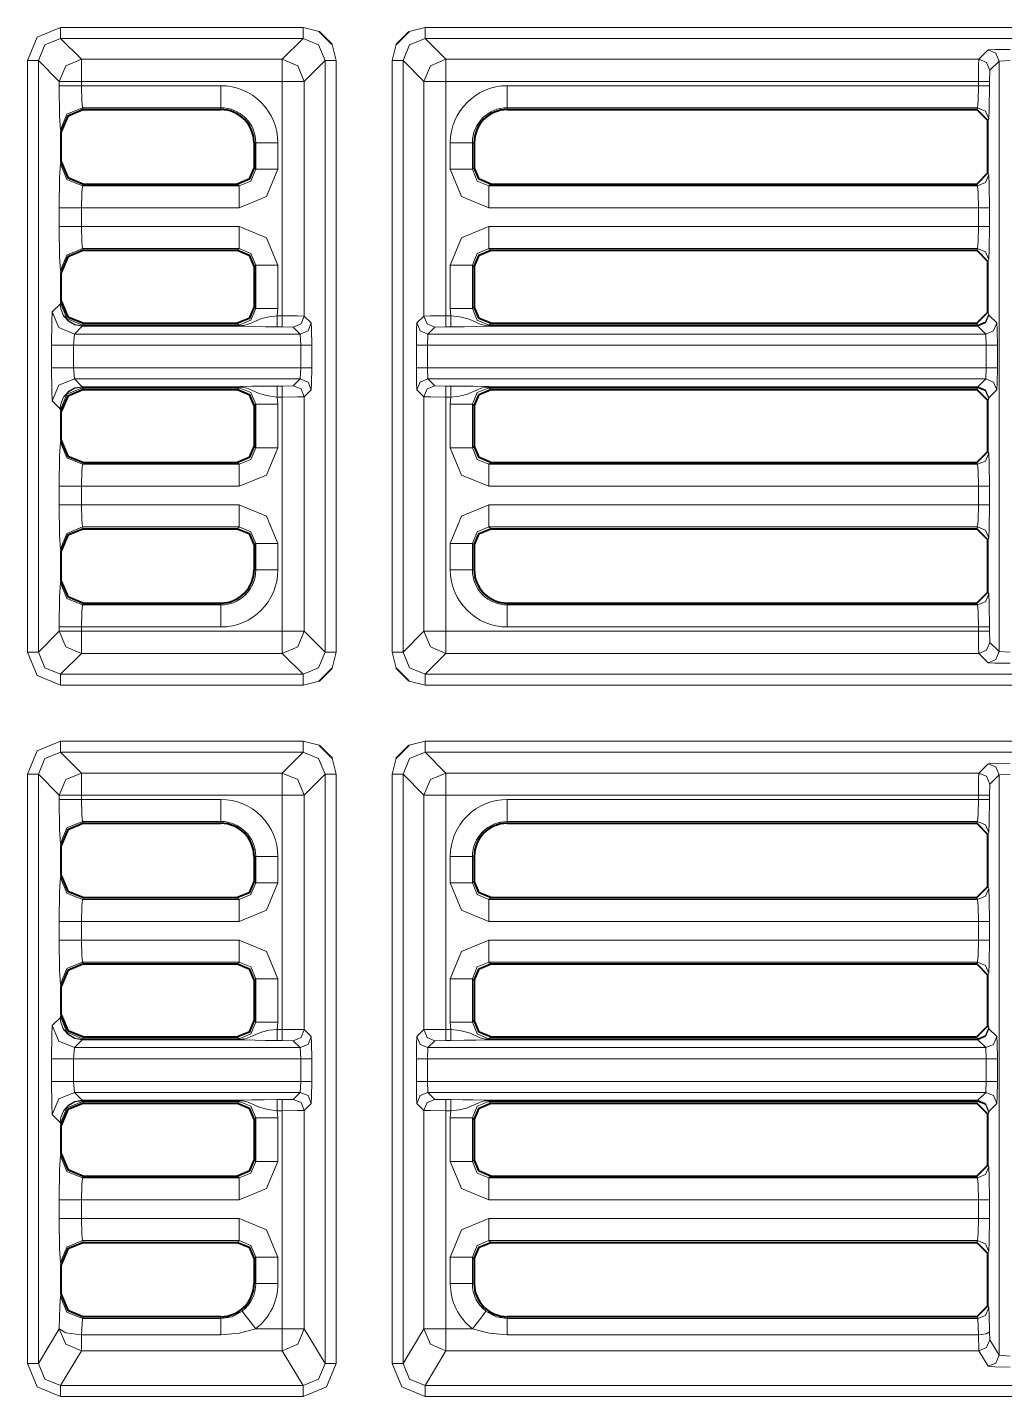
# Model space of a CAD drawing. Header units: millimetres. Extents: x 0 to 2941, y -405 to 1422.
# Drawn here: x 269.3 to 313.6, y 851.2 to 913.2 of the extents above; entities that cross this region are included whole.
import ezdxf

# ---------------------------------------------------------------- set-up
doc = ezdxf.new("R2010")
doc.units = ezdxf.units.MM
doc.layers.add('FINE', color=9, linetype='Continuous')
doc.layers.add('OUTLINE', color=7, linetype='Continuous')

msp = doc.modelspace()

# ---------------------------------------------------------------- linework, layer by layer
at = {"layer": 'FINE', "lineweight": 9}
for p, q in [((281.804, 913.177), (270.829, 913.177)), ((282.531, 912.989), (281.804, 913.177)), ((270.829, 912.677), (281.804, 912.677)), ((270.829, 912.677), (271.773, 911.734)), ((281.804, 912.677), (280.86, 911.734)), ((286.018, 912.405), (285.83, 911.678)), ((288.273, 911.734), (287.329, 912.677)), ((312.804, 912.154), (312.384, 911.734)), ((269.829, 911.678), (269.829, 884.903)), ((280.86, 911.734), (271.773, 911.734)), ((281.86, 910.734), (282.804, 911.678)), ((282.804, 911.678), (282.804, 884.903)), ((285.83, 911.678), (285.83, 884.903)), ((286.33, 884.903), (286.33, 911.678)), ((286.33, 911.678), (287.273, 910.734)), ((312.884, 911.234), (313.304, 911.654)), ((313.304, 911.654), (313.804, 911.679)), ((313.304, 911.654), (313.304, 884.927)), ((312.871, 910.734), (312.884, 911.234)), ((271.773, 910.734), (271.773, 910.538)), ((271.773, 910.734), (280.86, 910.734)), ((278.085, 910.538), (271.773, 910.538)), ((280.86, 910.734), (280.86, 900.128)), ((287.273, 910.734), (287.273, 900.115)), ((288.273, 910.734), (312.371, 910.734)), ((312.371, 910.538), (291.049, 910.538)), ((312.371, 910.734), (312.371, 910.538)), ((312.871, 910.538), (312.871, 910.734)), ((271.822, 909.54), (271.863, 909.458)), ((291.049, 909.458), (291.049, 909.54)), ((270.864, 908.458), (270.823, 908.541)), ((279.585, 907.959), (279.666, 907.959)), ((279.666, 907.959), (279.666, 906.755)), ((280.665, 906.755), (280.665, 907.959)), ((288.469, 907.959), (288.469, 906.755)), ((289.467, 907.959), (289.549, 907.959)), ((289.467, 906.755), (289.467, 907.959)), ((270.823, 907.005), (270.864, 907.087)), ((279.666, 906.755), (279.585, 906.836)), ((289.549, 906.836), (289.467, 906.755)), ((312.834, 906.505), (312.793, 906.588)), ((271.863, 906.088), (271.822, 906.006)), ((278.917, 906.006), (271.822, 906.006)), ((278.836, 906.088), (278.917, 906.006)), ((290.216, 906.006), (290.298, 906.088)), ((270.773, 904.167), (270.773, 905.007)), ((271.773, 905.007), (271.773, 904.167)), ((312.871, 904.167), (312.871, 905.007)), ((278.917, 904.167), (271.773, 904.167)), ((312.371, 904.167), (290.216, 904.167)), ((271.822, 903.169), (271.863, 903.088)), ((290.216, 903.169), (312.334, 903.169)), ((290.298, 903.088), (290.216, 903.169)), ((312.334, 903.169), (312.293, 903.088)), ((279.585, 902.339), (279.666, 902.42)), ((279.666, 902.42), (279.666, 900.455)), ((280.665, 900.455), (280.665, 902.42)), ((312.793, 902.588), (312.834, 902.669)), ((270.864, 902.087), (270.823, 902.17)), ((270.458, 900.3), (270.814, 900.656)), ((270.814, 900.656), (270.823, 900.705)), ((270.823, 900.705), (270.864, 900.787)), ((279.666, 900.455), (279.585, 900.536)), ((280.634, 900.128), (280.665, 900.455)), ((288.469, 900.455), (288.499, 900.128)), ((289.549, 900.536), (289.467, 900.455)), ((271.863, 899.787), (271.822, 899.706)), ((280.86, 900.128), (280.634, 900.128)), ((287.273, 900.115), (286.958, 899.8)), ((312.293, 899.787), (312.334, 899.706)), ((312.834, 900.205), (312.793, 900.288)), ((312.842, 900.157), (312.834, 900.205)), ((313.199, 899.8), (312.842, 900.157)), ((271.457, 899.3), (271.419, 898.8)), ((271.815, 899.657), (271.457, 899.3)), ((281.675, 899.3), (271.457, 899.3)), ((271.815, 899.657), (271.809, 899.657)), ((271.822, 899.706), (271.812, 899.674)), ((271.812, 899.674), (271.815, 899.674)), ((278.917, 899.674), (271.815, 899.674)), ((271.815, 899.657), (278.917, 899.657)), ((280.634, 899.628), (280.86, 899.628)), ((280.86, 899.628), (281.36, 899.615)), ((281.36, 899.615), (281.675, 899.3)), ((281.675, 899.3), (281.701, 898.8)), ((287.432, 898.8), (287.458, 899.3)), ((287.458, 899.3), (287.773, 899.615)), ((312.699, 899.3), (287.458, 899.3)), ((287.773, 899.615), (288.273, 899.628)), ((288.273, 899.628), (288.499, 899.628)), ((312.342, 899.674), (290.216, 899.674)), ((290.216, 899.657), (312.342, 899.657)), ((312.334, 899.706), (312.342, 899.674)), ((312.342, 899.657), (312.699, 899.3)), ((312.699, 899.3), (312.725, 898.8)), ((270.42, 897.774), (270.42, 898.8)), ((271.419, 898.8), (281.701, 898.8)), ((271.419, 898.8), (271.419, 897.774)), ((281.701, 898.8), (281.701, 897.774)), ((282.201, 897.774), (282.201, 898.8)), ((286.933, 898.8), (286.933, 897.774)), ((287.432, 898.8), (312.725, 898.8)), ((287.432, 897.774), (287.432, 898.8)), ((312.725, 898.8), (312.725, 897.774)), ((313.225, 897.774), (313.225, 898.8)), ((281.701, 897.774), (271.419, 897.774)), ((271.419, 897.774), (271.457, 897.275)), ((271.457, 897.275), (281.675, 897.275)), ((271.457, 897.275), (271.815, 896.917)), ((281.675, 897.275), (281.36, 896.959)), ((281.701, 897.774), (281.675, 897.275)), ((312.725, 897.774), (287.432, 897.774)), ((287.458, 897.275), (287.432, 897.774)), ((287.458, 897.275), (312.699, 897.275)), ((287.773, 896.959), (287.458, 897.275)), ((312.699, 897.275), (312.342, 896.917)), ((312.725, 897.774), (312.699, 897.275)), ((271.809, 896.917), (271.815, 896.917)), ((271.812, 896.901), (271.822, 896.869)), ((271.815, 896.901), (271.812, 896.901)), ((278.917, 896.917), (271.815, 896.917)), ((271.822, 896.869), (271.863, 896.787)), ((271.822, 896.869), (278.917, 896.869)), ((278.917, 896.869), (278.836, 896.787)), ((281.36, 896.959), (280.86, 896.946)), ((281.86, 896.459), (282.175, 896.775)), ((286.958, 896.775), (287.273, 896.459)), ((288.273, 896.946), (287.773, 896.959)), ((288.499, 896.946), (288.273, 896.946)), ((312.342, 896.917), (290.216, 896.917)), ((290.216, 896.901), (312.342, 896.901)), ((290.216, 896.869), (312.334, 896.869)), ((290.298, 896.787), (290.216, 896.869)), ((312.334, 896.869), (312.293, 896.787)), ((312.342, 896.901), (312.334, 896.869)), ((312.842, 896.417), (313.199, 896.775)), ((270.814, 895.919), (270.458, 896.275)), ((279.585, 896.039), (279.666, 896.12)), ((279.666, 896.12), (279.666, 894.155)), ((280.665, 896.12), (280.634, 896.447)), ((287.273, 896.459), (287.273, 885.847)), ((288.273, 896.447), (288.499, 896.447)), ((288.273, 885.847), (288.273, 896.447)), ((288.499, 896.447), (288.469, 896.12)), ((288.469, 896.12), (288.469, 894.155)), ((289.467, 896.12), (289.549, 896.039)), ((289.467, 894.155), (289.467, 896.12)), ((312.793, 896.288), (312.834, 896.369)), ((312.834, 896.369), (312.842, 896.417)), ((270.823, 895.87), (270.814, 895.919)), ((270.864, 895.787), (270.823, 895.87)), ((270.823, 894.405), (270.864, 894.487)), ((279.666, 894.155), (279.585, 894.236)), ((289.549, 894.236), (289.467, 894.155)), ((312.834, 893.905), (312.793, 893.987)), ((271.863, 893.487), (271.822, 893.406)), ((312.293, 893.487), (312.334, 893.406)), ((270.773, 891.567), (270.773, 892.408)), ((271.773, 892.408), (271.773, 891.567)), ((271.773, 892.408), (278.917, 892.408)), ((290.216, 892.408), (312.371, 892.408)), ((312.371, 892.408), (312.371, 891.567)), ((312.871, 891.567), (312.871, 892.408)), ((278.917, 891.567), (271.773, 891.567)), ((312.371, 891.567), (290.216, 891.567)), ((271.822, 890.569), (278.917, 890.569)), ((271.822, 890.569), (271.863, 890.487)), ((278.917, 890.569), (278.836, 890.487)), ((290.216, 890.569), (312.334, 890.569)), ((290.298, 890.487), (290.216, 890.569)), ((312.334, 890.569), (312.293, 890.487)), ((279.585, 889.738), (279.666, 889.82)), ((279.666, 889.82), (279.666, 888.622)), ((280.665, 888.622), (280.665, 889.82)), ((288.469, 889.82), (288.469, 888.622)), ((289.467, 889.82), (289.549, 889.738)), ((289.467, 888.622), (289.467, 889.82)), ((312.793, 889.988), (312.834, 890.069)), ((270.864, 889.487), (270.823, 889.57)), ((279.666, 888.622), (279.585, 888.622)), ((289.549, 888.622), (289.467, 888.622)), ((270.823, 888.04), (270.864, 888.123)), ((312.834, 887.54), (312.793, 887.622)), ((271.863, 887.122), (271.822, 887.041)), ((278.085, 887.041), (271.822, 887.041)), ((278.085, 887.122), (278.085, 887.041)), ((291.049, 887.041), (291.049, 887.122)), ((312.334, 887.041), (291.049, 887.041)), ((312.293, 887.122), (312.334, 887.041)), ((269.829, 884.903), (270.773, 885.847)), ((270.773, 885.847), (270.773, 886.042)), ((271.773, 886.042), (278.085, 886.042)), ((271.773, 886.042), (271.773, 885.847)), ((280.86, 885.847), (271.773, 885.847)), ((282.804, 884.903), (281.86, 885.847)), ((287.273, 885.847), (286.33, 884.903)), ((312.371, 885.847), (288.273, 885.847)), ((312.871, 885.847), (312.871, 886.042)), ((312.884, 885.347), (312.871, 885.847)), ((271.773, 884.847), (270.829, 883.903)), ((271.773, 884.847), (280.86, 884.847)), ((280.86, 884.847), (281.804, 883.903)), ((283.115, 884.176), (283.303, 884.903)), ((285.83, 884.903), (286.018, 884.176)), ((287.329, 883.903), (288.273, 884.847)), ((288.273, 884.847), (312.384, 884.847)), ((312.384, 884.847), (312.804, 884.427)), ((313.304, 884.927), (312.884, 885.347)), ((313.804, 884.902), (313.304, 884.927)), ((281.804, 883.903), (270.829, 883.903)), ((342.054, 883.903), (287.329, 883.903)), ((270.829, 883.404), (281.804, 883.404)), ((281.804, 883.404), (282.531, 883.592)), ((286.602, 883.592), (287.329, 883.404)), ((287.329, 883.404), (341.909, 883.404)), ((281.804, 880.877), (270.829, 880.877)), ((282.531, 880.689), (281.804, 880.877)), ((287.329, 880.877), (286.602, 880.689)), ((341.909, 880.877), (287.329, 880.877)), ((270.829, 880.377), (271.773, 879.434)), ((270.829, 880.377), (281.804, 880.377)), ((281.804, 880.377), (280.86, 879.434)), ((283.303, 879.378), (283.115, 880.105)), ((286.018, 880.105), (285.83, 879.378)), ((287.329, 880.377), (342.054, 880.377)), ((288.273, 879.434), (287.329, 880.377)), ((270.773, 878.434), (269.829, 879.378)), ((269.829, 879.378), (269.829, 852.713)), ((280.86, 879.434), (271.773, 879.434)), ((282.804, 879.378), (282.804, 852.713)), ((283.303, 852.713), (283.303, 879.378)), ((285.83, 879.378), (285.83, 852.713)), ((286.33, 879.378), (287.273, 878.434)), ((312.804, 879.854), (312.384, 879.434)), ((312.884, 878.934), (313.304, 879.354)), ((313.304, 879.354), (313.804, 879.379)), ((313.304, 879.354), (313.304, 853.086)), ((270.773, 878.238), (270.773, 878.434)), ((271.773, 878.434), (280.86, 878.434)), ((271.773, 878.434), (271.773, 878.238)), ((278.085, 878.238), (271.773, 878.238)), ((280.86, 878.434), (280.86, 867.833)), ((287.273, 878.434), (287.273, 867.821)), ((271.822, 877.24), (278.085, 877.24)), ((271.822, 877.24), (271.863, 877.159)), ((278.085, 877.24), (278.085, 877.159)), ((291.049, 877.24), (312.334, 877.24)), ((291.049, 877.159), (291.049, 877.24)), ((312.334, 877.24), (312.293, 877.159)), ((270.864, 876.158), (270.823, 876.241)), ((312.793, 876.658), (312.834, 876.74)), ((279.585, 875.659), (279.666, 875.659)), ((279.666, 875.659), (279.666, 874.46)), ((280.665, 874.46), (280.665, 875.659)), ((289.467, 875.659), (289.549, 875.659)), ((289.467, 874.46), (289.467, 875.659)), ((270.823, 874.71), (270.864, 874.793)), ((279.666, 874.46), (279.585, 874.542)), ((289.549, 874.542), (289.467, 874.46)), ((271.863, 873.793), (271.822, 873.711)), ((278.917, 873.711), (271.822, 873.711)), ((278.836, 873.793), (278.917, 873.711)), ((290.216, 873.711), (290.298, 873.793)), ((312.334, 873.711), (290.216, 873.711)), ((312.293, 873.793), (312.334, 873.711)), ((312.834, 874.211), (312.793, 874.293)), ((270.773, 871.873), (270.773, 872.713)), ((271.773, 872.713), (271.773, 871.873)), ((271.773, 872.713), (278.917, 872.713)), ((290.216, 872.713), (312.371, 872.713)), ((312.371, 872.713), (312.371, 871.873)), ((312.871, 871.873), (312.871, 872.713)), ((278.917, 871.873), (271.773, 871.873)), ((271.822, 870.874), (278.917, 870.874)), ((271.822, 870.874), (271.863, 870.793)), ((278.917, 870.874), (278.836, 870.793)), ((290.216, 870.874), (312.334, 870.874)), ((290.298, 870.793), (290.216, 870.874)), ((312.334, 870.874), (312.293, 870.793)), ((279.585, 870.044), (279.666, 870.125)), ((279.666, 870.125), (279.666, 868.16)), ((280.665, 868.16), (280.665, 870.125)), ((312.793, 870.293), (312.834, 870.375)), ((270.864, 869.793), (270.823, 869.875)), ((270.823, 868.41), (270.864, 868.493)), ((279.666, 868.16), (279.585, 868.242)), ((280.634, 867.833), (280.665, 868.16)), ((289.549, 868.242), (289.467, 868.16)), ((280.86, 867.833), (280.634, 867.833)), ((282.175, 867.505), (281.86, 867.821)), ((287.273, 867.821), (286.958, 867.505)), ((288.499, 867.833), (288.273, 867.833)), ((312.834, 867.911), (312.793, 867.993)), ((312.842, 867.862), (312.834, 867.911)), ((313.199, 867.505), (312.842, 867.862)), ((271.457, 867.005), (271.419, 866.506)), ((271.815, 867.363), (271.457, 867.005)), ((281.675, 867.005), (271.457, 867.005)), ((271.815, 867.363), (271.809, 867.363)), ((271.822, 867.411), (271.812, 867.379)), ((271.812, 867.379), (271.815, 867.379)), ((278.917, 867.379), (271.815, 867.379)), ((271.815, 867.363), (278.917, 867.363)), ((271.863, 867.493), (271.822, 867.411)), ((278.917, 867.411), (271.822, 867.411)), ((278.836, 867.493), (278.917, 867.411)), ((280.634, 867.333), (280.86, 867.333)), ((280.86, 867.333), (281.36, 867.321)), ((281.36, 867.321), (281.675, 867.005)), ((281.675, 867.005), (281.701, 866.506)), ((287.432, 866.506), (287.458, 867.005)), ((287.458, 867.005), (287.773, 867.321)), ((312.699, 867.005), (287.458, 867.005)), ((287.773, 867.321), (288.273, 867.333)), ((288.273, 867.333), (288.499, 867.333)), ((312.342, 867.379), (290.216, 867.379)), ((290.216, 867.363), (312.342, 867.363)), ((312.293, 867.493), (312.334, 867.411)), ((312.334, 867.411), (312.342, 867.379)), ((312.342, 867.363), (312.699, 867.005)), ((312.699, 867.005), (312.725, 866.506)), ((270.42, 865.48), (270.42, 866.506)), ((271.419, 866.506), (281.701, 866.506)), ((271.419, 866.506), (271.419, 865.48)), ((281.701, 866.506), (281.701, 865.48)), ((282.201, 865.48), (282.201, 866.506)), ((286.933, 866.506), (286.933, 865.48)), ((287.432, 866.506), (312.725, 866.506)), ((312.725, 866.506), (312.725, 865.48)), ((313.225, 865.48), (313.225, 866.506)), ((281.701, 865.48), (271.419, 865.48)), ((271.419, 865.48), (271.457, 864.98)), ((281.701, 865.48), (281.675, 864.98)), ((287.458, 864.98), (287.432, 865.48)), ((312.725, 865.48), (312.699, 864.98)), ((271.457, 864.98), (281.675, 864.98)), ((271.457, 864.98), (271.815, 864.623)), ((271.812, 864.606), (271.822, 864.574)), ((271.815, 864.606), (271.812, 864.606)), ((278.917, 864.623), (271.815, 864.623)), ((271.815, 864.606), (278.917, 864.606)), ((271.822, 864.574), (271.863, 864.493)), ((271.822, 864.574), (278.917, 864.574)), ((278.917, 864.574), (278.836, 864.493)), ((280.86, 864.652), (280.634, 864.652)), ((281.36, 864.665), (280.86, 864.652)), ((281.675, 864.98), (281.36, 864.665)), ((281.86, 864.165), (282.175, 864.48)), ((286.958, 864.48), (287.273, 864.165)), ((287.458, 864.98), (312.699, 864.98)), ((287.773, 864.665), (287.458, 864.98)), ((288.273, 864.652), (287.773, 864.665)), ((288.499, 864.652), (288.273, 864.652)), ((312.342, 864.623), (290.216, 864.623)), ((290.216, 864.606), (312.342, 864.606)), ((290.298, 864.493), (290.216, 864.574)), ((290.216, 864.574), (312.334, 864.574)), ((312.334, 864.574), (312.293, 864.493)), ((312.342, 864.606), (312.334, 864.574)), ((312.699, 864.98), (312.342, 864.623)), ((270.814, 863.624), (270.458, 863.98)), ((279.585, 863.744), (279.666, 863.825)), ((280.634, 864.152), (280.86, 864.152)), ((280.665, 863.825), (280.634, 864.152)), ((280.665, 861.86), (280.665, 863.825)), ((280.86, 864.152), (280.86, 854.286)), ((281.86, 854.286), (281.86, 864.165)), ((287.273, 864.165), (287.273, 854.286)), ((288.273, 864.152), (288.499, 864.152)), ((288.273, 854.286), (288.273, 864.152)), ((288.499, 864.152), (288.469, 863.825)), ((312.793, 863.993), (312.834, 864.075)), ((270.823, 863.576), (270.814, 863.624)), ((270.864, 863.493), (270.823, 863.576)), ((270.823, 862.11), (270.864, 862.193)), ((312.834, 861.611), (312.793, 861.693)), ((271.863, 861.193), (271.822, 861.111)), ((278.917, 861.111), (271.822, 861.111)), ((278.836, 861.193), (278.917, 861.111)), ((312.293, 861.193), (312.334, 861.111)), ((270.773, 859.273), (270.773, 860.113)), ((271.773, 860.113), (271.773, 859.273)), ((271.773, 860.113), (278.917, 860.113)), ((290.216, 860.113), (312.371, 860.113)), ((278.917, 859.273), (271.773, 859.273)), ((271.822, 858.274), (271.863, 858.193)), ((290.216, 858.274), (312.334, 858.274)), ((290.298, 858.193), (290.216, 858.274)), ((312.334, 858.274), (312.293, 858.193)), ((312.793, 857.693), (312.834, 857.775)), ((270.864, 857.193), (270.823, 857.275)), ((279.585, 857.444), (279.666, 857.525)), ((279.666, 857.525), (279.666, 856.328)), ((280.665, 856.328), (280.665, 857.525)), ((289.467, 857.525), (289.549, 857.444)), ((289.467, 856.328), (289.467, 857.525)), ((270.821, 855.741), (270.864, 855.828)), ((279.666, 856.328), (279.585, 856.328)), ((289.549, 856.328), (289.467, 856.328)), ((312.836, 855.242), (312.793, 855.328)), ((271.82, 854.742), (271.773, 854.015)), ((271.863, 854.828), (271.82, 854.742)), ((278.085, 854.742), (271.82, 854.742)), ((278.085, 854.828), (278.085, 854.742)), ((291.049, 854.742), (291.049, 854.828)), ((312.336, 854.742), (291.049, 854.742)), ((312.293, 854.828), (312.336, 854.742)), ((312.336, 854.742), (312.372, 854.015)), ((269.829, 852.713), (270.773, 854.286)), ((271.773, 854.015), (278.085, 854.015)), ((280.86, 854.286), (279.662, 854.286)), ((282.804, 852.713), (281.86, 854.286)), ((289.471, 854.286), (288.273, 854.286)), ((291.049, 854.015), (312.372, 854.015)), ((312.372, 854.015), (312.384, 853.287)), ((312.884, 853.787), (312.872, 854.151)), ((271.773, 853.287), (270.828, 851.713)), ((271.773, 853.287), (280.86, 853.287)), ((280.86, 853.287), (281.805, 851.713)), ((288.273, 853.287), (312.384, 853.287)), ((312.384, 853.287), (312.804, 852.587)), ((313.304, 853.086), (312.884, 853.787)), ((313.804, 853.044), (313.304, 853.086)), ((281.805, 851.713), (270.828, 851.713)), ((287.328, 851.213), (342.055, 851.213))]:
    msp.add_line(p, q, dxfattribs=at)
for points in [[(269.329, 911.678), (269.769, 912.738), (270.829, 913.177)], [(270.829, 913.177), (270.829, 912.828), (270.829, 912.677)], [(281.804, 912.677), (281.804, 912.828), (281.804, 913.177)], [(341.909, 913.177), (287.329, 913.177), (286.602, 912.989)], [(287.329, 912.677), (287.329, 912.828), (287.329, 913.177)], [(269.829, 911.678), (270.122, 912.385), (270.829, 912.677)], [(281.804, 912.677), (282.511, 912.385), (282.804, 911.678)], [(283.303, 884.903), (283.303, 911.678), (283.115, 912.405)], [(286.33, 911.678), (286.622, 912.385), (287.329, 912.677)], [(287.329, 912.677), (342.054, 912.677), (341.11, 911.734)], [(313.804, 912.179), (313.106, 912.172), (312.804, 912.154)], [(312.804, 912.154), (313.157, 912.007), (313.304, 911.654)], [(269.829, 911.678), (269.678, 911.678), (269.329, 911.678)], [(270.829, 883.404), (269.769, 883.843), (269.329, 884.903), (269.329, 911.678)], [(270.773, 910.538), (270.773, 910.734), (269.829, 911.678)], [(270.773, 910.734), (271.066, 911.441), (271.773, 911.734)], [(271.773, 911.734), (271.773, 911.432), (271.773, 910.734)], [(281.86, 910.734), (281.567, 911.441), (280.86, 911.734)], [(280.86, 911.734), (280.86, 911.432), (280.86, 910.734)], [(282.804, 911.678), (282.954, 911.678), (283.303, 911.678)], [(285.83, 911.678), (286.179, 911.678), (286.33, 911.678)], [(288.273, 911.734), (287.566, 911.441), (287.273, 910.734)], [(312.384, 911.734), (288.273, 911.734), (288.273, 911.432), (288.273, 910.734)], [(312.384, 911.734), (312.375, 911.432), (312.371, 910.734)], [(312.384, 911.734), (312.737, 911.587), (312.884, 911.234)], [(270.773, 910.734), (271.075, 910.734), (271.773, 910.734)], [(270.773, 910.538), (271.075, 910.538), (271.773, 910.538)], [(270.823, 908.541), (270.787, 909.162), (270.773, 910.538)], [(271.773, 910.538), (271.787, 909.85), (271.822, 909.54)], [(278.085, 910.538), (278.085, 909.85), (278.085, 909.54)], [(280.86, 910.734), (281.558, 910.734), (281.86, 910.734)], [(282.175, 899.8), (281.86, 900.115), (281.86, 910.734)], [(287.273, 910.734), (287.575, 910.734), (288.273, 910.734)], [(288.499, 900.128), (288.273, 900.128), (288.273, 910.734)], [(291.049, 910.538), (291.049, 909.85), (291.049, 909.54)], [(312.371, 910.538), (312.36, 909.85), (312.334, 909.54)], [(312.371, 910.734), (312.72, 910.734), (312.871, 910.734)], [(312.371, 910.538), (312.72, 910.538), (312.871, 910.538)], [(312.793, 908.958), (312.834, 909.041), (312.86, 909.506), (312.871, 910.538)], [(270.823, 908.541), (271.116, 909.247), (271.822, 909.54)], [(271.822, 909.54), (278.085, 909.54), (278.085, 909.458)], [(291.049, 909.54), (312.334, 909.54), (312.293, 909.458)], [(312.334, 909.54), (312.687, 909.393), (312.834, 909.041)], [(279.666, 907.959), (279.976, 907.959), (280.665, 907.959)], [(288.469, 907.959), (289.157, 907.959), (289.467, 907.959)], [(270.773, 905.007), (270.787, 906.384), (270.823, 907.005)], [(270.823, 907.005), (271.116, 906.299), (271.822, 906.006)], [(271.773, 905.007), (278.917, 905.007), (280.153, 905.519), (280.665, 906.755)], [(279.666, 906.755), (279.448, 906.224), (278.917, 906.006)], [(279.666, 906.755), (279.976, 906.755), (280.665, 906.755)], [(288.469, 906.755), (289.157, 906.755), (289.467, 906.755)], [(288.469, 906.755), (288.98, 905.519), (290.216, 905.007)], [(290.216, 906.006), (289.685, 906.224), (289.467, 906.755)], [(271.822, 906.006), (271.787, 905.696), (271.773, 905.007)], [(278.917, 906.006), (278.917, 905.696), (278.917, 905.007)], [(312.293, 906.088), (312.334, 906.006), (290.216, 906.006)], [(290.216, 905.007), (290.216, 905.696), (290.216, 906.006)], [(312.334, 906.006), (312.687, 906.153), (312.834, 906.505)], [(312.334, 906.006), (312.36, 905.696), (312.371, 905.007)], [(312.871, 905.007), (312.86, 906.04), (312.834, 906.505)], [(270.773, 905.007), (271.075, 905.007), (271.773, 905.007)], [(290.216, 905.007), (312.371, 905.007), (312.371, 904.167)], [(312.371, 905.007), (312.72, 905.007), (312.871, 905.007)], [(270.773, 904.167), (271.075, 904.167), (271.773, 904.167)], [(270.823, 902.17), (270.787, 902.791), (270.773, 904.167)], [(271.773, 904.167), (271.787, 903.479), (271.822, 903.169)], [(278.917, 904.167), (278.917, 903.479), (278.917, 903.169)], [(280.665, 902.42), (280.153, 903.656), (278.917, 904.167)], [(290.216, 904.167), (288.98, 903.656), (288.469, 902.42), (288.469, 900.455)], [(290.216, 904.167), (290.216, 903.479), (290.216, 903.169)], [(312.371, 904.167), (312.36, 903.479), (312.334, 903.169)], [(312.371, 904.167), (312.72, 904.167), (312.871, 904.167)], [(312.834, 902.669), (312.86, 903.135), (312.871, 904.167)], [(270.823, 902.17), (271.116, 902.876), (271.822, 903.169)], [(271.822, 903.169), (278.917, 903.169), (278.836, 903.088)], [(278.917, 903.169), (279.448, 902.951), (279.666, 902.42)], [(289.467, 902.42), (289.685, 902.951), (290.216, 903.169)], [(312.334, 903.169), (312.687, 903.022), (312.834, 902.669)], [(280.665, 902.42), (279.976, 902.42), (279.666, 902.42)], [(289.467, 902.42), (289.157, 902.42), (288.469, 902.42)], [(289.467, 900.455), (289.467, 902.42), (289.549, 902.339)], [(270.814, 900.656), (270.814, 900.632), (270.838, 900.437), (270.966, 900.127), (271.188, 899.878), (271.48, 899.715), (271.809, 899.657)], [(270.814, 900.656), (270.814, 900.632), (270.839, 900.44), (270.967, 900.135), (271.19, 899.89), (271.482, 899.731), (271.812, 899.674)], [(270.823, 900.705), (271.116, 899.999), (271.822, 899.706)], [(279.666, 900.455), (279.448, 899.924), (278.917, 899.706)], [(280.665, 900.455), (279.976, 900.455), (279.666, 900.455)], [(289.467, 900.455), (289.157, 900.455), (288.469, 900.455)], [(290.216, 899.706), (289.685, 899.924), (289.467, 900.455)], [(270.42, 898.8), (270.431, 899.847), (270.458, 900.3)], [(270.458, 900.3), (270.751, 899.593), (271.457, 899.3)], [(278.836, 899.787), (278.917, 899.706), (271.822, 899.706)], [(280.634, 900.128), (280.27, 900.085), (279.927, 900.007), (279.409, 899.782), (279.272, 899.731), (279.166, 899.702), (279.02, 899.679), (278.95, 899.674), (278.917, 899.674)], [(280.634, 899.628), (280.634, 899.779), (280.634, 900.128)], [(280.86, 899.628), (280.86, 899.779), (280.86, 900.128)], [(281.86, 900.115), (281.558, 900.124), (280.86, 900.128)], [(281.36, 899.615), (281.713, 899.762), (281.86, 900.115)], [(281.675, 899.3), (282.029, 899.447), (282.175, 899.8)], [(282.201, 898.8), (282.193, 899.498), (282.175, 899.8)], [(286.958, 899.8), (286.94, 899.498), (286.933, 898.8)], [(286.958, 899.8), (287.105, 899.447), (287.458, 899.3)], [(288.273, 900.128), (287.575, 900.124), (287.273, 900.115)], [(287.273, 900.115), (287.42, 899.762), (287.773, 899.615)], [(288.273, 900.128), (288.273, 899.779), (288.273, 899.628)], [(288.499, 900.128), (288.499, 899.779), (288.499, 899.628)], [(290.216, 899.674), (290.146, 899.676), (290.059, 899.685), (289.82, 899.745), (289.32, 899.967), (288.906, 900.078), (288.499, 900.128)], [(312.334, 899.706), (290.216, 899.706), (290.298, 899.787)], [(312.834, 900.205), (312.687, 899.853), (312.334, 899.706)], [(312.842, 900.157), (312.695, 899.804), (312.342, 899.657)], [(312.842, 900.157), (312.694, 899.817), (312.342, 899.674)], [(313.199, 899.8), (313.053, 899.447), (312.699, 899.3)], [(313.225, 898.8), (313.217, 899.498), (313.199, 899.8)], [(271.809, 899.657), (271.81, 899.662), (271.812, 899.674)], [(271.815, 899.674), (271.815, 899.662), (271.815, 899.657)], [(278.917, 899.706), (278.917, 899.695), (278.917, 899.674)], [(278.917, 899.657), (278.917, 899.662), (278.917, 899.674)], [(278.917, 899.657), (278.93, 899.657), (278.957, 899.657), (279.016, 899.656), (279.065, 899.654), (279.139, 899.652), (279.633, 899.637), (280.104, 899.63), (280.634, 899.628)], [(288.499, 899.628), (289.091, 899.631), (289.639, 899.641), (290.047, 899.654), (290.155, 899.657), (290.189, 899.657), (290.216, 899.657)], [(290.216, 899.706), (290.216, 899.695), (290.216, 899.674)], [(290.216, 899.674), (290.216, 899.662), (290.216, 899.657)], [(312.342, 899.674), (312.342, 899.662), (312.342, 899.657)], [(270.42, 898.8), (270.721, 898.8), (271.419, 898.8)], [(281.701, 898.8), (282.05, 898.8), (282.201, 898.8)], [(286.933, 898.8), (287.083, 898.8), (287.432, 898.8)], [(313.225, 898.8), (313.074, 898.8), (312.725, 898.8)], [(270.42, 897.774), (270.721, 897.774), (271.419, 897.774)], [(270.458, 896.275), (270.431, 896.728), (270.42, 897.774)], [(270.458, 896.275), (270.751, 896.982), (271.457, 897.275)], [(282.175, 896.775), (282.029, 897.128), (281.675, 897.275)], [(281.701, 897.774), (282.05, 897.774), (282.201, 897.774)], [(282.175, 896.775), (282.193, 897.077), (282.201, 897.774)], [(286.933, 897.774), (287.083, 897.774), (287.432, 897.774)], [(286.933, 897.774), (286.94, 897.077), (286.958, 896.775)], [(286.958, 896.775), (287.105, 897.128), (287.458, 897.275)], [(313.199, 896.775), (313.053, 897.128), (312.699, 897.275)], [(313.225, 897.774), (313.074, 897.774), (312.725, 897.774)], [(313.199, 896.775), (313.217, 897.077), (313.225, 897.774)], [(270.814, 895.919), (270.814, 895.943), (270.838, 896.137), (270.966, 896.447), (271.188, 896.697), (271.48, 896.86), (271.809, 896.917)], [(270.814, 895.919), (270.814, 895.943), (270.839, 896.134), (270.967, 896.44), (271.19, 896.685), (271.482, 896.844), (271.812, 896.901)], [(270.823, 895.87), (271.116, 896.576), (271.822, 896.869)], [(271.812, 896.901), (271.81, 896.913), (271.809, 896.917)], [(271.815, 896.917), (271.815, 896.913), (271.815, 896.901)], [(271.815, 896.901), (278.917, 896.901), (278.917, 896.879), (278.917, 896.869)], [(280.86, 896.946), (280.634, 896.946), (280.042, 896.944), (279.494, 896.934), (279.086, 896.921), (278.978, 896.918), (278.944, 896.917), (278.917, 896.917)], [(278.917, 896.901), (278.917, 896.913), (278.917, 896.917)], [(278.917, 896.901), (278.988, 896.899), (279.074, 896.89), (279.314, 896.83), (279.813, 896.608), (280.227, 896.497), (280.634, 896.447)], [(278.917, 896.869), (279.448, 896.651), (279.666, 896.12)], [(280.634, 896.447), (280.634, 896.796), (280.634, 896.946)], [(280.86, 896.447), (280.86, 896.796), (280.86, 896.946)], [(281.86, 896.459), (281.713, 896.813), (281.36, 896.959)], [(287.273, 896.459), (287.42, 896.813), (287.773, 896.959)], [(288.273, 896.447), (288.273, 896.796), (288.273, 896.946)], [(288.499, 896.447), (288.499, 896.796), (288.499, 896.946)], [(290.216, 896.917), (290.204, 896.917), (290.176, 896.918), (290.117, 896.919), (290.068, 896.92), (289.994, 896.923), (289.5, 896.937), (289.029, 896.944), (288.499, 896.946)], [(288.499, 896.447), (288.863, 896.49), (289.206, 896.568), (289.724, 896.792), (289.861, 896.843), (289.968, 896.873), (290.113, 896.896), (290.183, 896.9), (290.216, 896.901)], [(289.467, 896.12), (289.685, 896.651), (290.216, 896.869)], [(290.216, 896.901), (290.216, 896.913), (290.216, 896.917)], [(290.216, 896.901), (290.216, 896.879), (290.216, 896.869)], [(312.834, 896.369), (312.687, 896.722), (312.334, 896.869)], [(312.842, 896.417), (312.695, 896.771), (312.342, 896.917)], [(312.342, 896.917), (312.342, 896.913), (312.342, 896.901)], [(312.842, 896.417), (312.694, 896.758), (312.342, 896.901)], [(278.917, 892.408), (280.153, 892.919), (280.665, 894.155), (280.665, 896.12)], [(280.665, 896.12), (279.976, 896.12), (279.666, 896.12)], [(280.634, 896.447), (280.86, 896.447), (280.86, 885.847)], [(280.86, 885.847), (281.558, 885.847), (281.86, 885.847), (281.86, 896.459)], [(280.86, 896.447), (281.558, 896.451), (281.86, 896.459)], [(287.273, 896.459), (287.575, 896.451), (288.273, 896.447)], [(289.467, 896.12), (289.157, 896.12), (288.469, 896.12)], [(270.773, 892.408), (270.787, 893.784), (270.823, 894.405)], [(270.823, 894.405), (271.116, 893.699), (271.822, 893.406)], [(279.666, 894.155), (279.448, 893.624), (278.917, 893.406)], [(280.665, 894.155), (279.976, 894.155), (279.666, 894.155)], [(289.467, 894.155), (289.157, 894.155), (288.469, 894.155)], [(288.469, 894.155), (288.98, 892.919), (290.216, 892.408)], [(290.216, 893.406), (289.685, 893.624), (289.467, 894.155)], [(312.834, 893.905), (312.687, 893.553), (312.334, 893.406)], [(312.871, 892.408), (312.86, 893.44), (312.834, 893.905)], [(271.822, 893.406), (271.787, 893.096), (271.773, 892.408)], [(278.836, 893.487), (278.917, 893.406), (271.822, 893.406)], [(278.917, 893.406), (278.917, 893.096), (278.917, 892.408)], [(312.334, 893.406), (290.216, 893.406), (290.298, 893.487)], [(290.216, 893.406), (290.216, 893.096), (290.216, 892.408)], [(312.334, 893.406), (312.36, 893.096), (312.371, 892.408)], [(270.773, 892.408), (271.075, 892.408), (271.773, 892.408)], [(312.871, 892.408), (312.72, 892.408), (312.371, 892.408)], [(270.773, 891.567), (271.075, 891.567), (271.773, 891.567)], [(270.823, 889.57), (270.787, 890.191), (270.773, 891.567)], [(271.773, 891.567), (271.787, 890.879), (271.822, 890.569)], [(278.917, 891.567), (278.917, 890.879), (278.917, 890.569)], [(280.665, 889.82), (280.153, 891.056), (278.917, 891.567)], [(290.216, 891.567), (288.98, 891.056), (288.469, 889.82)], [(290.216, 890.569), (290.216, 890.879), (290.216, 891.567)], [(312.371, 891.567), (312.36, 890.879), (312.334, 890.569)], [(312.871, 891.567), (312.72, 891.567), (312.371, 891.567)], [(312.834, 890.069), (312.86, 890.535), (312.871, 891.567)], [(270.823, 889.57), (271.116, 890.276), (271.822, 890.569)], [(278.917, 890.569), (279.448, 890.351), (279.666, 889.82)], [(289.467, 889.82), (289.685, 890.351), (290.216, 890.569)], [(312.834, 890.069), (312.687, 890.422), (312.334, 890.569)], [(280.665, 889.82), (279.976, 889.82), (279.666, 889.82)], [(289.467, 889.82), (289.157, 889.82), (288.469, 889.82)], [(280.665, 888.622), (279.976, 888.622), (279.666, 888.622)], [(288.469, 888.622), (289.157, 888.622), (289.467, 888.622)], [(270.773, 886.042), (270.787, 887.419), (270.823, 888.04)], [(271.822, 887.041), (271.116, 887.334), (270.823, 888.04)], [(312.334, 887.041), (312.687, 887.187), (312.834, 887.54)], [(312.871, 886.042), (312.86, 887.075), (312.834, 887.54)], [(271.822, 887.041), (271.787, 886.731), (271.773, 886.042)], [(278.085, 886.042), (278.085, 886.731), (278.085, 887.041)], [(291.049, 886.042), (291.049, 886.731), (291.049, 887.041)], [(312.334, 887.041), (312.36, 886.731), (312.371, 886.042)], [(271.773, 886.042), (271.075, 886.042), (270.773, 886.042)], [(271.773, 885.847), (271.075, 885.847), (270.773, 885.847)], [(271.773, 884.847), (271.066, 885.14), (270.773, 885.847)], [(271.773, 885.847), (271.773, 885.149), (271.773, 884.847)], [(280.86, 884.847), (281.567, 885.14), (281.86, 885.847)], [(280.86, 885.847), (280.86, 885.149), (280.86, 884.847)], [(287.273, 885.847), (287.566, 885.14), (288.273, 884.847)], [(287.273, 885.847), (287.575, 885.847), (288.273, 885.847)], [(288.273, 885.847), (288.273, 885.149), (288.273, 884.847)], [(291.049, 886.042), (312.371, 886.042), (312.371, 885.847)], [(312.371, 886.042), (312.72, 886.042), (312.871, 886.042)], [(312.871, 885.847), (312.72, 885.847), (312.371, 885.847)], [(312.371, 885.847), (312.375, 885.149), (312.384, 884.847)], [(269.329, 884.903), (269.678, 884.903), (269.829, 884.903)], [(270.829, 883.903), (270.122, 884.196), (269.829, 884.903)], [(282.804, 884.903), (282.511, 884.196), (281.804, 883.903)], [(282.804, 884.903), (282.954, 884.903), (283.303, 884.903)], [(285.83, 884.903), (286.179, 884.903), (286.33, 884.903)], [(287.329, 883.903), (286.622, 884.196), (286.33, 884.903)], [(312.884, 885.347), (312.737, 884.994), (312.384, 884.847)], [(313.304, 884.927), (313.157, 884.574), (312.804, 884.427)], [(312.804, 884.427), (313.106, 884.409), (313.804, 884.401)], [(270.829, 883.903), (270.829, 883.753), (270.829, 883.404)], [(281.804, 883.404), (281.804, 883.753), (281.804, 883.903)], [(287.329, 883.404), (287.329, 883.753), (287.329, 883.903)], [(269.329, 852.713), (269.329, 879.378), (269.769, 880.438), (270.829, 880.877)], [(270.829, 880.877), (270.829, 880.528), (270.829, 880.377)], [(281.804, 880.877), (281.804, 880.528), (281.804, 880.377)], [(287.329, 880.877), (287.329, 880.528), (287.329, 880.377)], [(269.829, 879.378), (270.122, 880.085), (270.829, 880.377)], [(281.804, 880.377), (282.511, 880.085), (282.804, 879.378)], [(286.33, 879.378), (286.622, 880.085), (287.329, 880.377)], [(269.829, 879.378), (269.678, 879.378), (269.329, 879.378)], [(270.773, 878.434), (271.066, 879.141), (271.773, 879.434)], [(271.773, 879.434), (271.773, 879.132), (271.773, 878.434)], [(281.86, 878.434), (281.567, 879.141), (280.86, 879.434)], [(280.86, 878.434), (280.86, 879.132), (280.86, 879.434)], [(281.86, 867.821), (281.86, 878.434), (282.804, 879.378)], [(282.804, 879.378), (282.954, 879.378), (283.303, 879.378)], [(285.83, 879.378), (286.179, 879.378), (286.33, 879.378)], [(287.273, 854.286), (286.33, 852.713), (286.33, 879.378)], [(288.273, 879.434), (287.566, 879.141), (287.273, 878.434)], [(312.384, 879.434), (288.273, 879.434), (288.273, 879.132), (288.273, 878.434)], [(312.384, 879.434), (312.375, 879.132), (312.371, 878.434)], [(312.884, 878.934), (312.737, 879.287), (312.384, 879.434)], [(313.804, 879.879), (313.106, 879.872), (312.804, 879.854)], [(313.304, 879.354), (313.157, 879.707), (312.804, 879.854)], [(312.871, 878.238), (312.871, 878.434), (312.884, 878.934)], [(270.773, 878.434), (271.075, 878.434), (271.773, 878.434)], [(270.773, 878.238), (271.075, 878.238), (271.773, 878.238)], [(270.823, 876.241), (270.787, 876.862), (270.773, 878.238)], [(271.773, 878.238), (271.787, 877.55), (271.822, 877.24)], [(278.085, 877.24), (278.085, 877.55), (278.085, 878.238)], [(280.86, 878.434), (281.558, 878.434), (281.86, 878.434)], [(287.273, 878.434), (287.575, 878.434), (288.273, 878.434)], [(288.273, 867.833), (288.273, 878.434), (312.371, 878.434)], [(312.371, 878.434), (312.371, 878.238), (291.049, 878.238)], [(291.049, 878.238), (291.049, 877.55), (291.049, 877.24)], [(312.371, 878.238), (312.36, 877.55), (312.334, 877.24)], [(312.871, 878.434), (312.72, 878.434), (312.371, 878.434)], [(312.871, 878.238), (312.72, 878.238), (312.371, 878.238)], [(312.834, 876.74), (312.86, 877.206), (312.871, 878.238)], [(270.823, 876.241), (271.116, 876.947), (271.822, 877.24)], [(312.834, 876.74), (312.687, 877.093), (312.334, 877.24)], [(279.666, 875.659), (279.976, 875.659), (280.665, 875.659)], [(288.469, 875.659), (289.157, 875.659), (289.467, 875.659)], [(288.469, 875.659), (288.469, 874.46), (288.98, 873.224), (290.216, 872.713)], [(270.773, 872.713), (270.787, 874.089), (270.823, 874.71)], [(270.823, 874.71), (271.116, 874.004), (271.822, 873.711)], [(279.666, 874.46), (279.448, 873.93), (278.917, 873.711)], [(278.917, 872.713), (280.153, 873.224), (280.665, 874.46)], [(279.666, 874.46), (279.976, 874.46), (280.665, 874.46)], [(288.469, 874.46), (289.157, 874.46), (289.467, 874.46)], [(290.216, 873.711), (289.685, 873.93), (289.467, 874.46)], [(271.822, 873.711), (271.787, 873.401), (271.773, 872.713)], [(278.917, 873.711), (278.917, 873.401), (278.917, 872.713)], [(290.216, 872.713), (290.216, 873.401), (290.216, 873.711)], [(312.334, 873.711), (312.687, 873.858), (312.834, 874.211)], [(312.334, 873.711), (312.36, 873.401), (312.371, 872.713)], [(312.871, 872.713), (312.86, 873.745), (312.834, 874.211)], [(270.773, 872.713), (271.075, 872.713), (271.773, 872.713)], [(312.871, 872.713), (312.72, 872.713), (312.371, 872.713)], [(270.773, 871.873), (271.075, 871.873), (271.773, 871.873)], [(270.823, 869.875), (270.787, 870.496), (270.773, 871.873)], [(271.773, 871.873), (271.787, 871.184), (271.822, 870.874)], [(278.917, 871.873), (278.917, 871.184), (278.917, 870.874)], [(280.665, 870.125), (280.153, 871.361), (278.917, 871.873)], [(312.371, 871.873), (290.216, 871.873), (288.98, 871.361), (288.469, 870.125)], [(290.216, 871.873), (290.216, 871.184), (290.216, 870.874)], [(312.371, 871.873), (312.36, 871.184), (312.334, 870.874)], [(312.871, 871.873), (312.72, 871.873), (312.371, 871.873)], [(312.834, 870.375), (312.86, 870.84), (312.871, 871.873)], [(270.823, 869.875), (271.116, 870.581), (271.822, 870.874)], [(278.917, 870.874), (279.448, 870.656), (279.666, 870.125)], [(289.467, 870.125), (289.685, 870.656), (290.216, 870.874)], [(312.834, 870.375), (312.687, 870.728), (312.334, 870.874)], [(280.665, 870.125), (279.976, 870.125), (279.666, 870.125)], [(289.467, 870.125), (289.157, 870.125), (288.469, 870.125)], [(288.469, 870.125), (288.469, 868.16), (288.499, 867.833)], [(289.467, 868.16), (289.467, 870.125), (289.549, 870.044)], [(270.458, 868.005), (270.814, 868.361), (270.823, 868.41)], [(270.814, 868.361), (270.814, 868.337), (270.838, 868.143), (270.966, 867.833), (271.188, 867.583), (271.48, 867.421), (271.809, 867.363)], [(270.814, 868.361), (270.814, 868.338), (270.839, 868.146), (270.967, 867.84), (271.19, 867.595), (271.482, 867.436), (271.812, 867.379)], [(270.823, 868.41), (271.116, 867.704), (271.822, 867.411)], [(279.666, 868.16), (279.448, 867.63), (278.917, 867.411)], [(280.665, 868.16), (279.976, 868.16), (279.666, 868.16)], [(289.467, 868.16), (289.157, 868.16), (288.469, 868.16)], [(290.216, 867.411), (289.685, 867.63), (289.467, 868.16)], [(270.42, 866.506), (270.431, 867.552), (270.458, 868.005)], [(270.458, 868.005), (270.751, 867.298), (271.457, 867.005)], [(280.634, 867.833), (280.27, 867.79), (279.927, 867.713), (279.409, 867.488), (279.272, 867.436), (279.166, 867.407), (279.02, 867.384), (278.95, 867.38), (278.917, 867.379)], [(280.634, 867.333), (280.634, 867.484), (280.634, 867.833)], [(280.86, 867.333), (280.86, 867.484), (280.86, 867.833)], [(281.86, 867.821), (281.558, 867.83), (280.86, 867.833)], [(281.36, 867.321), (281.713, 867.467), (281.86, 867.821)], [(281.675, 867.005), (282.029, 867.152), (282.175, 867.505)], [(282.201, 866.506), (282.193, 867.203), (282.175, 867.505)], [(286.958, 867.505), (286.94, 867.203), (286.933, 866.506)], [(286.958, 867.505), (287.105, 867.152), (287.458, 867.005)], [(288.273, 867.833), (287.575, 867.83), (287.273, 867.821)], [(287.273, 867.821), (287.42, 867.467), (287.773, 867.321)], [(288.273, 867.833), (288.273, 867.484), (288.273, 867.333)], [(288.499, 867.833), (288.499, 867.484), (288.499, 867.333)], [(290.216, 867.379), (290.146, 867.382), (290.059, 867.39), (289.82, 867.45), (289.32, 867.672), (288.906, 867.783), (288.499, 867.833)], [(312.334, 867.411), (312.687, 867.558), (312.834, 867.911)], [(312.342, 867.379), (312.694, 867.522), (312.842, 867.862)], [(312.342, 867.363), (312.695, 867.509), (312.842, 867.862)], [(312.699, 867.005), (313.053, 867.152), (313.199, 867.505)], [(313.225, 866.506), (313.217, 867.203), (313.199, 867.505)], [(271.809, 867.363), (271.81, 867.368), (271.812, 867.379)], [(271.815, 867.379), (271.815, 867.368), (271.815, 867.363)], [(278.917, 867.411), (278.917, 867.401), (278.917, 867.379)], [(278.917, 867.363), (278.917, 867.368), (278.917, 867.379)], [(278.917, 867.363), (278.93, 867.363), (278.957, 867.362), (279.016, 867.361), (279.065, 867.36), (279.139, 867.357), (279.633, 867.343), (280.104, 867.336), (280.634, 867.333)], [(288.499, 867.333), (289.091, 867.337), (289.639, 867.346), (290.047, 867.359), (290.155, 867.362), (290.189, 867.363), (290.216, 867.363)], [(312.334, 867.411), (290.216, 867.411), (290.298, 867.493)], [(290.216, 867.411), (290.216, 867.401), (290.216, 867.379)], [(290.216, 867.379), (290.216, 867.368), (290.216, 867.363)], [(312.342, 867.379), (312.342, 867.368), (312.342, 867.363)], [(270.42, 866.506), (270.721, 866.506), (271.419, 866.506)], [(281.701, 866.506), (282.05, 866.506), (282.201, 866.506)], [(286.933, 866.506), (287.083, 866.506), (287.432, 866.506)], [(312.725, 865.48), (287.432, 865.48), (287.432, 866.506)], [(312.725, 866.506), (313.074, 866.506), (313.225, 866.506)], [(270.42, 865.48), (270.721, 865.48), (271.419, 865.48)], [(270.458, 863.98), (270.431, 864.433), (270.42, 865.48)], [(281.701, 865.48), (282.05, 865.48), (282.201, 865.48)], [(282.175, 864.48), (282.193, 864.782), (282.201, 865.48)], [(286.933, 865.48), (287.083, 865.48), (287.432, 865.48)], [(286.933, 865.48), (286.94, 864.782), (286.958, 864.48)], [(312.725, 865.48), (313.074, 865.48), (313.225, 865.48)], [(313.199, 864.48), (313.217, 864.782), (313.225, 865.48)], [(270.458, 863.98), (270.751, 864.687), (271.457, 864.98)], [(270.814, 863.624), (270.814, 863.648), (270.838, 863.843), (270.966, 864.153), (271.188, 864.402), (271.48, 864.565), (271.809, 864.623)], [(270.814, 863.624), (270.814, 863.648), (270.839, 863.84), (270.967, 864.145), (271.19, 864.39), (271.482, 864.549), (271.812, 864.606)], [(270.823, 863.576), (271.116, 864.281), (271.822, 864.574)], [(271.812, 864.606), (271.81, 864.618), (271.809, 864.623), (271.815, 864.623)], [(271.815, 864.623), (271.815, 864.618), (271.815, 864.606)], [(280.634, 864.652), (280.042, 864.649), (279.494, 864.64), (279.086, 864.627), (278.978, 864.623), (278.944, 864.623), (278.917, 864.623)], [(278.917, 864.606), (278.917, 864.618), (278.917, 864.623)], [(278.917, 864.606), (278.988, 864.604), (279.074, 864.595), (279.314, 864.535), (279.813, 864.313), (280.227, 864.202), (280.634, 864.152)], [(278.917, 864.606), (278.917, 864.585), (278.917, 864.574)], [(278.917, 864.574), (279.448, 864.356), (279.666, 863.825)], [(280.634, 864.152), (280.634, 864.501), (280.634, 864.652)], [(280.86, 864.152), (280.86, 864.501), (280.86, 864.652)], [(281.86, 864.165), (281.713, 864.518), (281.36, 864.665)], [(282.175, 864.48), (282.029, 864.833), (281.675, 864.98)], [(286.958, 864.48), (287.105, 864.833), (287.458, 864.98)], [(287.273, 864.165), (287.42, 864.518), (287.773, 864.665)], [(288.273, 864.152), (288.273, 864.501), (288.273, 864.652)], [(288.499, 864.152), (288.499, 864.501), (288.499, 864.652)], [(290.216, 864.623), (290.204, 864.623), (290.176, 864.623), (290.117, 864.624), (290.068, 864.626), (289.994, 864.629), (289.5, 864.643), (289.029, 864.65), (288.499, 864.652)], [(288.499, 864.152), (288.863, 864.195), (289.206, 864.273), (289.724, 864.498), (289.861, 864.549), (289.968, 864.578), (290.113, 864.601), (290.183, 864.606), (290.216, 864.606)], [(289.467, 863.825), (289.685, 864.356), (290.216, 864.574)], [(290.216, 864.606), (290.216, 864.618), (290.216, 864.623)], [(290.216, 864.606), (290.216, 864.585), (290.216, 864.574)], [(312.334, 864.574), (312.687, 864.428), (312.834, 864.075)], [(312.342, 864.623), (312.695, 864.476), (312.842, 864.123)], [(312.342, 864.623), (312.342, 864.618), (312.342, 864.606)], [(312.342, 864.606), (312.694, 864.463), (312.842, 864.123)], [(312.699, 864.98), (313.053, 864.833), (313.199, 864.48)], [(312.834, 864.075), (312.842, 864.123), (313.199, 864.48)], [(279.666, 863.825), (279.666, 861.86), (279.585, 861.942)], [(280.665, 863.825), (279.976, 863.825), (279.666, 863.825)], [(280.86, 864.152), (281.558, 864.156), (281.86, 864.165)], [(287.273, 864.165), (287.575, 864.156), (288.273, 864.152)], [(289.467, 863.825), (289.157, 863.825), (288.469, 863.825)], [(288.469, 863.825), (288.469, 861.86), (288.98, 860.624), (290.216, 860.113)], [(289.549, 861.942), (289.467, 861.86), (289.467, 863.825), (289.549, 863.744)], [(270.773, 860.113), (270.787, 861.489), (270.823, 862.11)], [(270.823, 862.11), (271.116, 861.404), (271.822, 861.111)], [(279.666, 861.86), (279.448, 861.33), (278.917, 861.111)], [(278.917, 860.113), (280.153, 860.624), (280.665, 861.86)], [(280.665, 861.86), (279.976, 861.86), (279.666, 861.86)], [(289.467, 861.86), (289.157, 861.86), (288.469, 861.86)], [(290.216, 861.111), (289.685, 861.33), (289.467, 861.86)], [(312.834, 861.611), (312.687, 861.258), (312.334, 861.111)], [(312.871, 859.273), (312.871, 860.113), (312.86, 861.145), (312.834, 861.611)], [(271.822, 861.111), (271.787, 860.801), (271.773, 860.113)], [(278.917, 861.111), (278.917, 860.801), (278.917, 860.113)], [(312.334, 861.111), (290.216, 861.111), (290.298, 861.193)], [(290.216, 861.111), (290.216, 860.801), (290.216, 860.113)], [(312.334, 861.111), (312.36, 860.801), (312.371, 860.113)], [(270.773, 860.113), (271.075, 860.113), (271.773, 860.113)], [(312.371, 860.113), (312.371, 859.273), (290.216, 859.273), (288.98, 858.761), (288.469, 857.525)], [(312.871, 860.113), (312.72, 860.113), (312.371, 860.113)], [(270.773, 859.273), (271.075, 859.273), (271.773, 859.273)], [(270.823, 857.275), (270.787, 857.896), (270.773, 859.273)], [(271.773, 859.273), (271.787, 858.584), (271.822, 858.274)], [(278.917, 859.273), (278.917, 858.584), (278.917, 858.274)], [(280.665, 857.525), (280.153, 858.761), (278.917, 859.273)], [(290.216, 858.274), (290.216, 858.584), (290.216, 859.273)], [(312.371, 859.273), (312.36, 858.584), (312.334, 858.274)], [(312.871, 859.273), (312.72, 859.273), (312.371, 859.273)], [(312.834, 857.775), (312.86, 858.24), (312.871, 859.273)], [(270.823, 857.275), (271.116, 857.981), (271.822, 858.274)], [(271.822, 858.274), (278.917, 858.274), (278.836, 858.193)], [(278.917, 858.274), (279.448, 858.056), (279.666, 857.525)], [(289.467, 857.525), (289.685, 858.056), (290.216, 858.274)], [(312.834, 857.775), (312.687, 858.127), (312.334, 858.274)], [(280.665, 857.525), (279.976, 857.525), (279.666, 857.525)], [(289.467, 857.525), (289.157, 857.525), (288.469, 857.525)], [(270.773, 854.286), (270.791, 855.306), (270.821, 855.741)], [(271.82, 854.742), (271.114, 855.035), (270.821, 855.741)], [(280.665, 856.328), (279.976, 856.328), (279.666, 856.328)], [(289.467, 856.328), (289.157, 856.328), (288.469, 856.328)], [(312.836, 855.242), (312.689, 854.889), (312.336, 854.742)], [(312.872, 854.151), (312.858, 854.916), (312.836, 855.242)], [(279.052, 855.076), (278.597, 854.829), (278.085, 854.742)], [(278.085, 854.742), (278.085, 854.525), (278.085, 854.015)], [(279.662, 854.286), (279.241, 854.831), (279.052, 855.076)], [(289.471, 854.286), (289.892, 854.831), (290.081, 855.076)], [(291.049, 854.742), (290.546, 854.826), (290.081, 855.076)], [(291.049, 854.015), (291.049, 854.525), (291.049, 854.742)], [(271.773, 854.015), (271.075, 854.097), (270.773, 854.286)], [(271.773, 853.287), (271.066, 853.58), (270.773, 854.286)], [(271.773, 854.015), (271.773, 853.502), (271.773, 853.287)], [(278.085, 854.015), (278.921, 854.086), (279.662, 854.286)], [(280.86, 853.287), (281.567, 853.58), (281.86, 854.286)], [(280.86, 854.286), (281.558, 854.286), (281.86, 854.286)], [(280.86, 853.287), (280.86, 853.595), (280.86, 854.286)], [(287.273, 854.286), (287.567, 853.58), (288.273, 853.287)], [(287.273, 854.286), (287.575, 854.286), (288.273, 854.286)], [(288.273, 853.287), (288.273, 853.595), (288.273, 854.286)], [(289.471, 854.286), (290.228, 854.083), (291.049, 854.015)], [(312.872, 854.151), (312.721, 854.056), (312.372, 854.015)], [(342.055, 851.713), (287.328, 851.713), (288.273, 853.287)], [(312.884, 853.787), (312.737, 853.434), (312.384, 853.287)], [(269.329, 852.713), (269.678, 852.713), (269.829, 852.713)], [(270.828, 851.213), (269.768, 851.652), (269.329, 852.713)], [(270.828, 851.713), (270.122, 852.005), (269.829, 852.713)], [(282.804, 852.713), (282.511, 852.005), (281.805, 851.713)], [(281.805, 851.213), (282.865, 851.652), (283.303, 852.713)], [(282.804, 852.713), (282.954, 852.713), (283.303, 852.713)], [(285.83, 852.713), (286.179, 852.713), (286.33, 852.713)], [(285.83, 852.713), (286.269, 851.652), (287.328, 851.213)], [(287.328, 851.713), (286.622, 852.005), (286.33, 852.713)], [(313.304, 853.086), (313.157, 852.733), (312.804, 852.587)], [(312.804, 852.587), (313.106, 852.557), (313.804, 852.544)], [(270.828, 851.713), (270.828, 851.559), (270.828, 851.213), (281.805, 851.213)], [(281.805, 851.713), (281.805, 851.559), (281.805, 851.213)], [(287.328, 851.213), (287.328, 851.559), (287.328, 851.713)]]:
    msp.add_lwpolyline(points, dxfattribs=at)
for points in [[(280.665, 907.959, 0.414238), (278.085, 910.538)], [(291.049, 910.538, 0.414204), (288.469, 907.959)], [(279.666, 907.959, 0.414237), (278.085, 909.54)], [(291.049, 909.54, 0.41419), (289.467, 907.959)], [(278.085, 887.041, 0.41419), (279.666, 888.622)], [(278.085, 886.042, 0.414209), (280.665, 888.622)], [(288.469, 888.622, 0.414204), (291.049, 886.042)], [(289.467, 888.622, 0.414237), (291.049, 887.041)], [(280.665, 875.659, 0.414218), (278.085, 878.239)], [(291.049, 878.239, 0.414223), (288.469, 875.659)], [(279.666, 875.659, 0.414237), (278.085, 877.24)], [(291.049, 877.24, 0.41419), (289.467, 875.659)], [(288.469, 857.525), (288.469, 856.328, 0.232262), (289.471, 854.287)], [(279.052, 855.076, 0.232198), (279.666, 856.328)], [(279.662, 854.287, 0.232322), (280.665, 856.328)], [(289.467, 856.328, 0.232249), (290.081, 855.076)]]:
    msp.add_lwpolyline(points, format="xyb", dxfattribs=at)
at = {"layer": 'OUTLINE', "lineweight": 40}
for p, q in [((283.115, 912.405), (282.531, 912.989)), ((286.018, 912.405), (286.602, 912.989)), ((271.863, 909.458), (278.085, 909.458)), ((291.049, 909.458), (312.293, 909.458)), ((312.293, 909.458), (312.793, 908.958)), ((270.864, 907.087), (270.864, 908.458)), ((312.793, 906.588), (312.793, 908.958)), ((279.585, 907.959), (279.585, 906.836)), ((289.549, 907.959), (289.549, 906.836)), ((312.793, 906.588), (312.293, 906.088)), ((271.863, 906.088), (278.836, 906.088)), ((290.298, 906.088), (312.293, 906.088)), ((271.863, 903.088), (278.836, 903.088)), ((290.298, 903.088), (312.293, 903.088)), ((312.293, 903.088), (312.793, 902.588)), ((279.585, 902.339), (279.585, 900.536)), ((289.549, 902.339), (289.549, 900.536)), ((312.793, 900.288), (312.793, 902.588)), ((270.864, 900.787), (270.864, 902.087)), ((271.863, 899.787), (278.836, 899.787)), ((290.298, 899.787), (312.293, 899.787)), ((312.793, 900.288), (312.293, 899.787)), ((271.863, 896.787), (278.836, 896.787)), ((290.298, 896.787), (312.293, 896.787)), ((312.293, 896.787), (312.793, 896.288)), ((279.585, 896.039), (279.585, 894.236)), ((289.549, 896.039), (289.549, 894.236)), ((312.793, 893.987), (312.793, 896.288)), ((270.864, 894.487), (270.864, 895.787)), ((312.793, 893.987), (312.293, 893.487)), ((271.863, 893.487), (278.836, 893.487)), ((290.298, 893.487), (312.293, 893.487)), ((271.863, 890.487), (278.836, 890.487)), ((290.298, 890.487), (312.293, 890.487)), ((312.293, 890.487), (312.793, 889.988)), ((312.793, 887.622), (312.793, 889.988)), ((270.864, 888.123), (270.864, 889.487)), ((279.585, 889.738), (279.585, 888.622)), ((289.549, 889.738), (289.549, 888.622)), ((312.793, 887.622), (312.293, 887.122)), ((271.863, 887.122), (278.085, 887.122)), ((291.049, 887.122), (312.293, 887.122)), ((282.531, 883.592), (283.115, 884.176)), ((286.602, 883.592), (286.018, 884.176)), ((282.531, 880.689), (283.115, 880.105)), ((286.018, 880.105), (286.602, 880.689)), ((271.863, 877.159), (278.085, 877.159)), ((291.049, 877.159), (312.293, 877.159)), ((312.293, 877.159), (312.793, 876.658)), ((312.793, 874.293), (312.793, 876.658)), ((270.864, 874.793), (270.864, 876.158)), ((289.549, 875.659), (289.549, 874.542)), ((271.863, 873.793), (278.836, 873.793)), ((290.298, 873.793), (312.293, 873.793)), ((312.793, 874.293), (312.293, 873.793)), ((271.863, 870.793), (278.836, 870.793)), ((290.298, 870.793), (312.293, 870.793)), ((312.293, 870.793), (312.793, 870.293)), ((279.585, 870.044), (279.585, 868.242)), ((289.549, 870.044), (289.549, 868.242)), ((312.793, 867.993), (312.793, 870.293)), ((270.864, 868.493), (270.864, 869.793)), ((312.793, 867.993), (312.293, 867.493)), ((271.863, 867.493), (278.836, 867.493)), ((290.298, 867.493), (312.293, 867.493)), ((271.863, 864.493), (278.836, 864.493)), ((290.298, 864.493), (312.293, 864.493)), ((312.293, 864.493), (312.793, 863.993)), ((312.793, 861.693), (312.793, 863.993)), ((270.864, 862.193), (270.864, 863.493)), ((289.549, 863.744), (289.549, 861.942)), ((312.793, 861.693), (312.293, 861.193)), ((271.863, 861.193), (278.836, 861.193)), ((290.298, 861.193), (312.293, 861.193)), ((271.863, 858.193), (278.836, 858.193)), ((290.298, 858.193), (312.293, 858.193)), ((312.293, 858.193), (312.793, 857.693)), ((312.793, 855.328), (312.793, 857.693)), ((270.864, 855.828), (270.864, 857.193)), ((279.585, 857.444), (279.585, 856.328)), ((289.549, 857.444), (289.549, 856.328)), ((312.793, 855.328), (312.293, 854.828)), ((278.085, 854.828), (271.863, 854.828)), ((312.293, 854.828), (291.049, 854.828))]:
    msp.add_line(p, q, dxfattribs=at)
for points in [[(271.863, 909.458), (271.157, 909.166), (270.864, 908.458)], [(270.864, 907.087), (271.157, 906.38), (271.863, 906.088)], [(279.585, 906.836), (279.365, 906.307), (278.836, 906.088)], [(290.298, 906.088), (289.768, 906.307), (289.549, 906.836)], [(271.863, 903.088), (271.157, 902.795), (270.864, 902.087)], [(278.836, 903.088), (279.365, 902.868), (279.585, 902.339)], [(289.549, 902.339), (289.768, 902.868), (290.298, 903.088)], [(270.864, 900.787), (271.157, 900.08), (271.863, 899.787)], [(279.585, 900.536), (279.365, 900.007), (278.836, 899.787)], [(290.298, 899.787), (289.768, 900.007), (289.549, 900.536)], [(271.863, 896.787), (271.157, 896.495), (270.864, 895.787)], [(278.836, 896.787), (279.365, 896.568), (279.585, 896.039)], [(289.549, 896.039), (289.768, 896.568), (290.298, 896.787)], [(270.864, 894.487), (271.157, 893.78), (271.863, 893.487)], [(279.585, 894.236), (279.365, 893.707), (278.836, 893.487)], [(290.298, 893.487), (289.768, 893.707), (289.549, 894.236)], [(271.863, 890.487), (271.157, 890.195), (270.864, 889.487)], [(278.836, 890.487), (279.365, 890.268), (279.585, 889.738)], [(289.549, 889.738), (289.768, 890.268), (290.298, 890.487)], [(270.864, 888.123), (271.157, 887.415), (271.863, 887.122)], [(271.863, 877.159), (271.157, 876.866), (270.864, 876.158)], [(279.585, 875.659), (279.585, 874.542), (279.365, 874.012), (278.836, 873.793)], [(270.864, 874.793), (271.157, 874.085), (271.863, 873.793)], [(290.298, 873.793), (289.768, 874.012), (289.549, 874.542)], [(271.863, 870.793), (271.157, 870.5), (270.864, 869.793)], [(278.836, 870.793), (279.365, 870.574), (279.585, 870.044)], [(289.549, 870.044), (289.768, 870.574), (290.298, 870.793)], [(270.864, 868.493), (271.157, 867.786), (271.863, 867.493)], [(279.585, 868.242), (279.365, 867.712), (278.836, 867.493)], [(290.298, 867.493), (289.768, 867.712), (289.549, 868.242)], [(271.863, 864.493), (271.157, 864.2), (270.864, 863.493)], [(278.836, 864.493), (279.365, 864.274), (279.585, 863.744)], [(289.549, 863.744), (289.768, 864.274), (290.298, 864.493)], [(279.585, 863.744), (279.585, 861.942), (279.365, 861.412), (278.836, 861.193)], [(270.864, 862.193), (271.157, 861.486), (271.863, 861.193)], [(290.298, 861.193), (289.768, 861.412), (289.549, 861.942)], [(271.863, 858.193), (271.157, 857.9), (270.864, 857.193)], [(278.836, 858.193), (279.365, 857.974), (279.585, 857.444)], [(289.549, 857.444), (289.768, 857.974), (290.298, 858.193)], [(270.864, 855.828), (271.157, 855.12), (271.863, 854.828)]]:
    msp.add_lwpolyline(points, dxfattribs=at)
for points in [[(279.585, 907.959, 0.414214), (278.085, 909.459)], [(291.049, 909.459, 0.414205), (289.549, 907.959)], [(278.085, 887.122, 0.414214), (279.585, 888.622)], [(289.549, 888.622, 0.414222), (291.049, 887.122)], [(279.585, 875.659, 0.414214), (278.085, 877.159)], [(291.049, 877.159, 0.414205), (289.549, 875.659)], [(278.085, 854.828, 0.414214), (279.585, 856.328)], [(289.549, 856.328, 0.414222), (291.049, 854.828)]]:
    msp.add_lwpolyline(points, format="xyb", dxfattribs=at)

doc.saveas('drawing.dxf')
